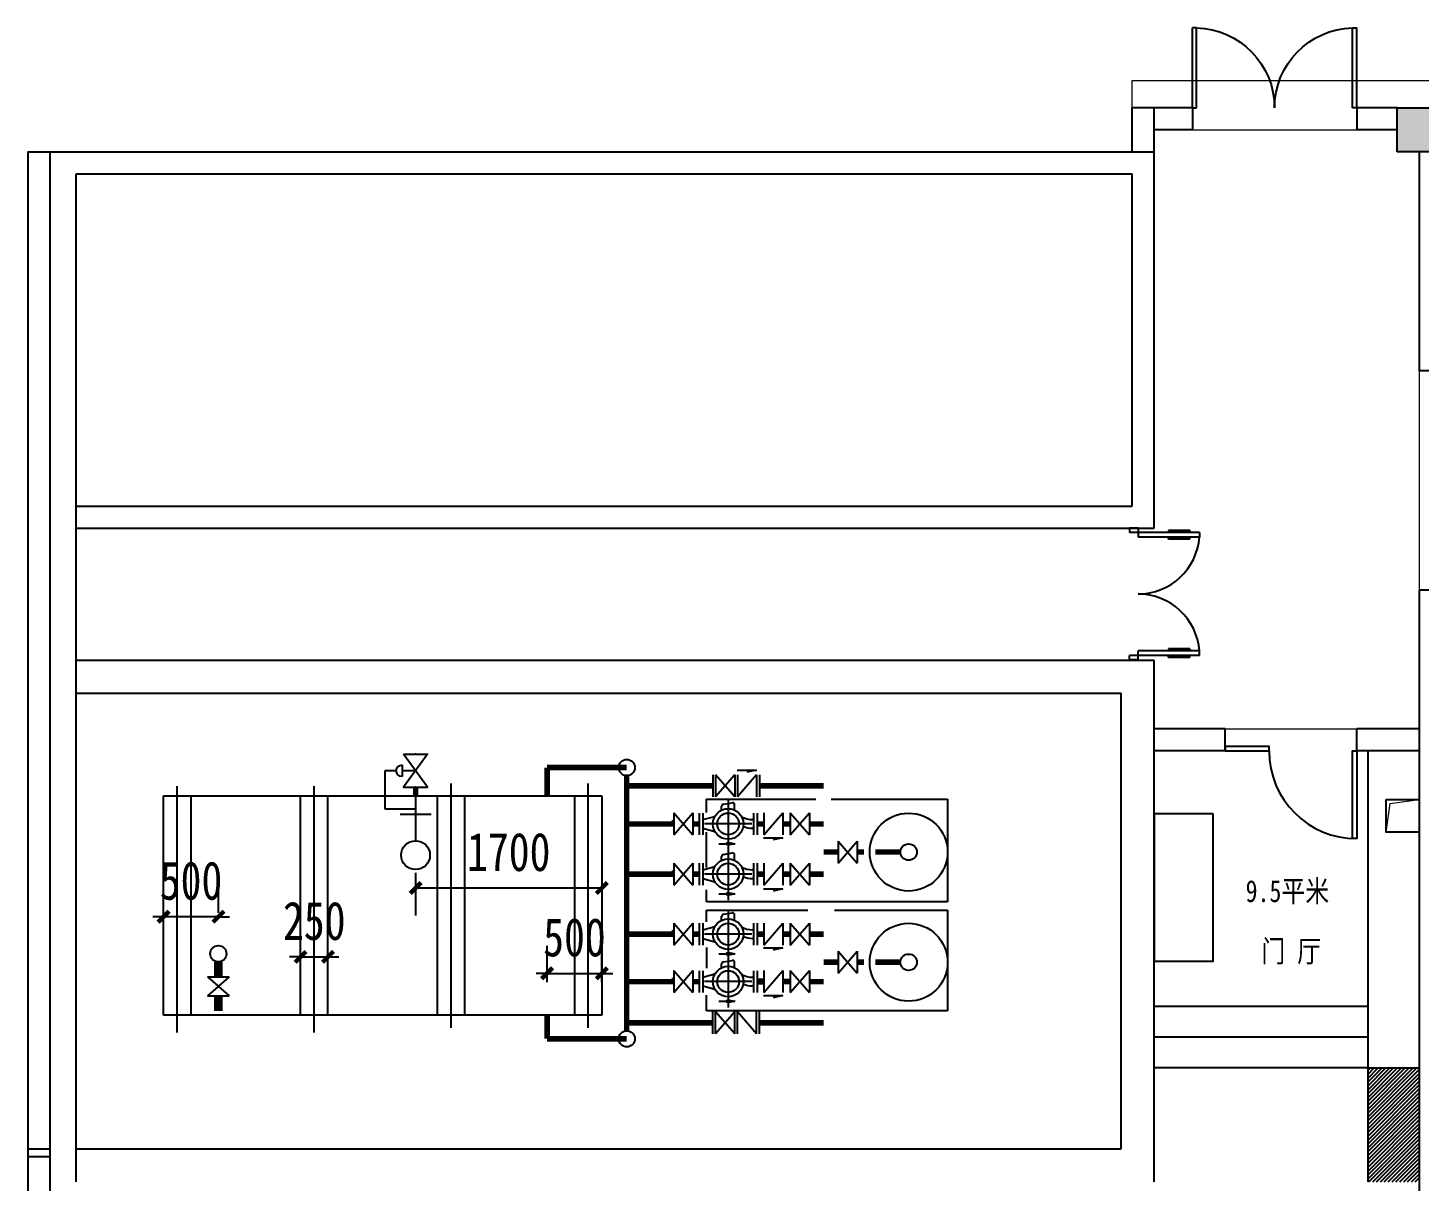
# Model space of a CAD drawing. Header units: millimetres. Extents: x 561810 to 956823, y -438984 to -391712.
# Drawn here: x 919503 to 932203, y -402237 to -391712 of the extents above; entities that cross this region are included whole.
import ezdxf

# ---------------------------------------------------------------- set-up
doc = ezdxf.new("R2010")
doc.units = ezdxf.units.MM
doc.header["$LTSCALE"] = 10
doc.header["$MEASUREMENT"] = 0
doc.linetypes.add('SDCEN9', pattern=[0.88, 0.6, -0.14, 0, -0.14])
doc.layers.get('0').update_dxf_attribs({"linetype": 'CONTINUOUS'})
doc.layers.get('DEFPOINTS').update_dxf_attribs({"color": 1, "linetype": 'CONTINUOUS'})
for name, color, linetype in [('LS19', 3, 'CONTINUOUS'), ('PUB_HATCH', 144, 'CONTINUOUS'), ('WALL', 7, 'CONTINUOUS'), ('WINDOW', 4, 'CONTINUOUS'), ('喷淋', 6, 'CONTINUOUS'), ('填充', 8, 'CONTINUOUS'), ('排水', 3, 'CONTINUOUS'), ('消火栓', 2, 'CONTINUOUS'), ('给水', 1, 'CONTINUOUS')]:
    doc.layers.add(name, color=color, linetype=linetype)
doc.layers.add('细线', color=250, linetype='CONTINUOUS', lineweight=5)
doc.styles.add('-宋体_T3', font='simhei.ttf', dxfattribs={"width": 0.8})
doc.styles.add('12', font='', dxfattribs={"width": 0.8})
doc.styles.get("Standard").update_dxf_attribs({"font": 'txt.shx', "bigfont": '@@hztxt.shx'})
doc.styles.get('12').set_extended_font_data('SimSun')
doc.dimstyles.new('STANDARD&&100', dxfattribs={"dimtxt": 350, "dimasz": 100, "dimexe": 250, "dimexo": 300, "dimgap": 150, "dimtad": 1, "dimdec": 0, "dimzin": 0, "dimdsep": 46, "dimtxsty": '-宋体_T3', "dimblk": 'ARCHTICK', "dimcen": 0.09, "dimadec": 0, "dimazin": 0, "dimtfac": 1, "dimtdec": 0, "dimtix": 1, "dimtmove": 2, "dimatfit": 3, "dimfxl": 0, "dimtolj": 1, "dimtzin": 0, "dimarcsym": 0})

# ---------------------------------------------------------------- blocks, each defined once
blk = doc.blocks.new('_ARCHTICK')
at = {"color": 0, "linetype": 'ByBlock', "const_width": 0.4}
blk.add_lwpolyline([(-0.5, -0.5), (0.5, 0.5)], dxfattribs=at)
blk = doc.blocks.new('*D24')
at = {"layer": 'DEFPOINTS', "color": 0}
for p in [(922243, -400190), (921993, -400576), (922243, -400576)]:
    blk.add_point(p, dxfattribs=at)
at = {"layer": '消火栓', "color": 0, "lineweight": -2}
for p, q in [((921993, -400276), (921993, -399940)), ((922243, -400276), (922243, -399940)), ((921993, -400190), (921893, -400190)), ((921993, -400190), (922243, -400190)), ((922243, -400190), (922343, -400190))]:
    blk.add_line(p, q, dxfattribs=at)
at = {"layer": '消火栓', "color": 0, "lineweight": -2, "xscale": 100, "yscale": 100, "zscale": 100}
blk.add_blockref('_ARCHTICK', (921993, -400190), dxfattribs=at)
at = {"layer": '消火栓', "color": 0, "lineweight": -2, "xscale": 100, "yscale": 100, "zscale": 100, "rotation": 180}
blk.add_blockref('_ARCHTICK', (922243, -400190), dxfattribs=at)
at = {"layer": '消火栓', "color": 0, "insert": (922118, -399863), "char_height": 350, "attachment_point": 5, "style": '-宋体_T3'}
blk.add_mtext('\\A1;250', dxfattribs=at)
blk = doc.blocks.new('$VALVE$00000300')
for p, q in [((-44, 103), (44, 103)), ((0, 0), (0, 103))]:
    blk.add_line(p, q)
blk.add_lwpolyline([(-125, 91), (-125, -91), (125, 91), (125, -91), (-125, 91)])
blk.add_arc((0, 103), 43.8, 0, 180)
for p in [(-125, 0), (125, 0)]:
    blk.add_point(p)
blk = doc.blocks.new('SB131')
at = {"layer": 'LS19'}
for p, q in [((-0.118, 0.34), (0.017, 0.367)), ((0.017, 0.313), (-0.118, 0.34)), ((0.159, 0.34), (-0.118, 0.34)), ((0.017, 0.367), (0.017, 0.313)), ((-0.5, -0.188), (-0.5, 0.188)), ((-0.438, -0.188), (-0.438, 0.188)), ((-0.438, 0.075), (-0.423, 0.075)), ((0.438, 0.075), (0.227, 0.131)), ((0.438, -0.188), (0.438, 0.188)), ((0.5, -0.188), (0.5, 0.188)), ((-0.438, -0.075), (-0.423, -0.075)), ((-0.112, -0.237), (-0.112, -0.329)), ((0.113, -0.237), (0.113, -0.304)), ((0.438, -0.075), (0.227, -0.131)), ((0.081, -0.341), (-0.069, -0.366))]:
    blk.add_line(p, q, dxfattribs=at)
at = {"layer": 'LS19', "linetype": 'SDCEN9'}
for p, q in [((0, -0.424), (0, 0.446)), ((-0.407, 0), (0.408, 0))]:
    blk.add_line(p, q, dxfattribs=at)
at = {"layer": 'LS19'}
for radius in [0.263, 0.188]:
    blk.add_circle((0, 0), radius, dxfattribs=at)
for centre, radius, start, end in [((-0.423, -0.316), 0.391, 65.2753, 89.9809), ((-0.423, -0.475), 0.4, 61.3321, 89.9745), ((-0.075, -0.329), 0.0375, 180, 279.4623), ((0.075, -0.304), 0.0375, 279.4623, 0)]:
    blk.add_arc(centre, radius, start, end, dxfattribs=at)
blk.add_solid([(-0.118, 0.34), (0.017, 0.367), (0.017, 0.313)], dxfattribs=at)
at = {"color": 3, "width": 0.8, "flags": 1}
for tag, p in [('TYPE', (-0.295, -1.06)), ('COUNT', (-0.295, -1.492))]:
    blk.add_attdef(tag, p, '', height=0.4, dxfattribs=at)
blk = doc.blocks.new('*D25')
at = {"layer": 'DEFPOINTS', "color": 0}
for p in [(923043, -399124), (924743, -399124), (924743, -399561)]:
    blk.add_point(p, dxfattribs=at)
at = {"layer": '消火栓', "color": 0, "lineweight": -2}
for p, q in [((923043, -399424), (923043, -399811)), ((924743, -399424), (924743, -399811)), ((923043, -399561), (924743, -399561))]:
    blk.add_line(p, q, dxfattribs=at)
at = {"layer": '消火栓', "color": 0, "lineweight": -2, "xscale": 100, "yscale": 100, "zscale": 100, "rotation": 180}
blk.add_blockref('_ARCHTICK', (923043, -399561), dxfattribs=at)
at = {"layer": '消火栓', "color": 0, "lineweight": -2, "xscale": 100, "yscale": 100, "zscale": 100}
blk.add_blockref('_ARCHTICK', (924743, -399561), dxfattribs=at)
at = {"layer": '消火栓', "color": 0, "insert": (923893, -399234), "char_height": 350, "attachment_point": 5, "style": '-宋体_T3'}
blk.add_mtext('\\A1;1700', dxfattribs=at)
blk = doc.blocks.new('*D76')
at = {"layer": 'DEFPOINTS', "color": 0}
for p in [(920743, -399823), (920743, -400087), (921243, -400087, 3025)]:
    blk.add_point(p, dxfattribs=at)
at = {"layer": '消火栓', "color": 0, "lineweight": -2}
for p, q in [((920743, -399787), (920743, -399573)), ((921243, -399787), (921243, -399573)), ((920743, -399823), (920643, -399823)), ((921243, -399823), (920743, -399823)), ((921243, -399823), (921343, -399823))]:
    blk.add_line(p, q, dxfattribs=at)
at = {"layer": '消火栓', "color": 0, "lineweight": -2, "xscale": 100, "yscale": 100, "zscale": 100}
blk.add_blockref('_ARCHTICK', (920743, -399823), dxfattribs=at)
at = {"layer": '消火栓', "color": 0, "lineweight": -2, "xscale": 100, "yscale": 100, "zscale": 100, "rotation": 180}
blk.add_blockref('_ARCHTICK', (921243, -399823), dxfattribs=at)
at = {"layer": '消火栓', "color": 0, "insert": (920993, -399496), "char_height": 350, "attachment_point": 5, "style": '-宋体_T3'}
blk.add_mtext('\\A1;500', dxfattribs=at)
blk = doc.blocks.new('*D77')
at = {"layer": 'DEFPOINTS', "color": 0}
for p in [(924743, -400340), (924243, -400721), (924743, -400721)]:
    blk.add_point(p, dxfattribs=at)
at = {"layer": '消火栓', "color": 0, "lineweight": -2}
for p, q in [((924243, -400421), (924243, -400090)), ((924743, -400421), (924743, -400090)), ((924243, -400340), (924143, -400340)), ((924243, -400340), (924743, -400340)), ((924743, -400340), (924843, -400340))]:
    blk.add_line(p, q, dxfattribs=at)
at = {"layer": '消火栓', "color": 0, "lineweight": -2, "xscale": 100, "yscale": 100, "zscale": 100}
blk.add_blockref('_ARCHTICK', (924243, -400340), dxfattribs=at)
at = {"layer": '消火栓', "color": 0, "lineweight": -2, "xscale": 100, "yscale": 100, "zscale": 100, "rotation": 180}
blk.add_blockref('_ARCHTICK', (924743, -400340), dxfattribs=at)
at = {"layer": '消火栓', "color": 0, "insert": (924493, -400013), "char_height": 350, "attachment_point": 5, "style": '-宋体_T3'}
blk.add_mtext('\\A1;500', dxfattribs=at)
blk = doc.blocks.new('$DORLIB2D$00000011')
for p, q in [((-0.467, 0.471), (-0.467, -0.062)), ((-0.467, 0.471), (-0.433, 0.471)), ((-0.433, 0.471), (-0.433, 0.004)), ((0.433, 0.471), (0.433, 0.004)), ((0.467, 0.471), (0.433, 0.471)), ((0.467, 0.471), (0.467, -0.062)), ((-0.483, 0.396), (-0.483, 0.235)), ((-0.483, 0.396), (-0.467, 0.396)), ((-0.417, 0.396), (-0.433, 0.396)), ((-0.417, 0.396), (-0.417, 0.235)), ((0.417, 0.396), (0.417, 0.235)), ((0.417, 0.396), (0.433, 0.396)), ((0.483, 0.396), (0.467, 0.396)), ((0.483, 0.396), (0.483, 0.235)), ((-0.483, 0.235), (-0.467, 0.235)), ((-0.417, 0.235), (-0.433, 0.235)), ((0.417, 0.235), (0.433, 0.235)), ((0.483, 0.235), (0.467, 0.235)), ((-0.5, 0.004), (-0.433, 0.004)), ((-0.5, 0.004), (-0.5, -0.062)), ((0.5, 0.004), (0.433, 0.004)), ((0.5, 0.004), (0.5, -0.062)), ((-0.5, -0.062), (-0.467, -0.062)), ((0.5, -0.062), (0.467, -0.062))]:
    blk.add_line(p, q)
for centre, start, end in [((-0.467, 0.004), 0, 85.904), ((0.467, 0.004), 94.096, 180)]:
    blk.add_arc(centre, 0.467, start, end)
blk = doc.blocks.new('$DORLIB2D$00000002')
for p, q in [((-0.5, 0), (-0.5, 0.4875)), ((-0.475, 0.4875), (-0.5, 0.4875)), ((-0.475, 0), (-0.475, 0.4875)), ((0.475, 0), (0.475, 0.4875)), ((0.475, 0.4875), (0.5, 0.4875)), ((0.5, 0), (0.5, 0.4875)), ((-0.5, 0), (-0.475, 0)), ((0.5, 0), (0.475, 0))]:
    blk.add_line(p, q)
for centre, start, end in [((-0.4875, 0), 0, 88.53072), ((0.4875, 0), 91.46928, 180)]:
    blk.add_arc(centre, 0.4875, start, end)

msp = doc.modelspace()

# ---------------------------------------------------------------- hatches: boundary and pattern name
h = msp.add_hatch()
h.set_pattern_fill('ANSI31', color=250, scale=200, style=0)
h.set_pattern_definition([(45, (932203.38, -402242.755), (-17.67767, 17.67767), [])])
h.paths.add_polyline_path([(931733.4, -402242.8), (932203.4, -402242.8), (932203.4, -401202.8), (931733.4, -401202.8)])
at = {"layer": 'PUB_HATCH'}
h = msp.add_hatch(color=256, dxfattribs=at)
h.paths.add_polyline_path([(932003.4, -392842.8), (932003.4, -392442.8), (932403.4, -392442.8), (932403.4, -392842.8)])
h.paths.add_polyline_path([(943993.4, -392842.8), (943993.4, -392442.8), (944393.4, -392442.8), (944393.4, -392842.8)])
h.paths.add_polyline_path([(943993.4, -402742.8), (943993.4, -402342.8), (944393.4, -402342.8), (944393.4, -402742.8)])
h.paths.add_polyline_path([(932003.4, -402742.8), (932003.4, -402342.8), (932403.4, -402342.8), (932403.4, -402742.8)])

# ---------------------------------------------------------------- linework, layer by layer
at = {"color": 1}
for p, q in [((919703.4, -401944.8), (919503.4, -401944.8)), ((919703.4, -402014.8), (919503.4, -402014.8))]:
    msp.add_line(p, q, dxfattribs=at)
at = {"layer": 'WALL'}
for p, q in [((929783.4, -392442.8), (929583.4, -392442.8)), ((929583.4, -392842.8), (929583.4, -392442.8)), ((929783.4, -392842.8), (929783.4, -392442.8)), ((930133.4, -392442.8), (929783.4, -392442.8)), ((930133.4, -392442.8), (930133.4, -392642.8)), ((932003.4, -392442.8), (931633.4, -392442.8)), ((931633.4, -392442.8), (931633.4, -392642.8)), ((930133.4, -392642.8), (929783.4, -392642.8)), ((932003.4, -392642.8), (931633.4, -392642.8)), ((919503.4, -392842.8), (929783.4, -392842.8)), ((929783.4, -396277.8), (929783.4, -392842.8)), ((932203.4, -392842.8), (932203.4, -394842.8)), ((919943.4, -393042.8), (929583.4, -393042.8)), ((919943.4, -402242.8), (919943.4, -393042.8)), ((929583.4, -396077.8), (929583.4, -393042.8)), ((932403.4, -394842.8), (932203.4, -394842.8)), ((919943.4, -396077.8), (929583.4, -396077.8)), ((919943.4, -396277.8), (929783.4, -396277.8)), ((932203.4, -396842.8), (932203.4, -402342.8)), ((932403.4, -396842.8), (932203.4, -396842.8)), ((919943.4, -397482.8), (929783.4, -397482.8)), ((929783.4, -402242.8), (929783.4, -397482.8)), ((919943.4, -397782.8), (929483.4, -397782.8)), ((929483.4, -401942.8), (929483.4, -397782.8)), ((930433.4, -398109.9), (929783.4, -398109.9)), ((930433.4, -398310.9), (930433.4, -398109.9)), ((932203.4, -398109.9), (931633.4, -398109.9)), ((931633.4, -398310.9), (931633.4, -398109.9)), ((930433.4, -398310.9), (929783.4, -398310.9)), ((932203.4, -398310.9), (931633.4, -398310.9)), ((932203.4, -400630.3), (932203.4, -402230.3)), ((919943.4, -401942.8), (929483.4, -401942.8))]:
    msp.add_line(p, q, dxfattribs=at)
for points in [[(932003.4, -392842.8), (932003.4, -392442.8), (932403.4, -392442.8), (932403.4, -392842.8), (932003.4, -392842.8)], [(931903.4, -398752.8), (932203.4, -398752.8), (932203.4, -399052.8), (931903.4, -399052.8), (931903.4, -398752.8)]]:
    msp.add_lwpolyline(points, dxfattribs=at)
at = {"layer": 'WINDOW'}
for p, q in [((919503.4, -392842.8), (919503.4, -415002.8)), ((919703.4, -392842.8), (919703.4, -414802.8))]:
    msp.add_line(p, q, dxfattribs=at)
for points in [[(930433.4, -398310.9), (930833.4, -398310.9), (930833.4, -398270.9), (930433.4, -398270.9), (930433.4, -398310.9)], [(931633.4, -398310.9), (931633.4, -399110.9), (931593.4, -399110.9), (931593.4, -398310.9), (931633.4, -398310.9)]]:
    msp.add_lwpolyline(points, dxfattribs=at)
msp.add_arc((931633.4, -398310.9), 800, 180, 270, dxfattribs=at)
at = {"layer": '喷淋'}
for p, q in [((925978.7, -398484.8, -3025), (926153.5, -398484.8, -3025)), ((926153.5, -398484.8, -3025), (926067.4, -398505, -3025)), ((925756.5, -398528.7, -3025), (925756.5, -398728.9, -3025)), ((925956, -398728.9, -3025), (925781.5, -398528.7, -3025)), ((925956, -398528.7, -3025), (925781.5, -398728.9, -3025)), ((925781.5, -398528.7, -3025), (925781.5, -398728.9, -3025)), ((925956, -398528.7, -3025), (925956, -398728.9, -3025)), ((925981, -398528.7, -3025), (925981, -398728.9, -3025)), ((926155.5, -398528.7, -3025), (925981, -398728.9, -3025)), ((926155.5, -398528.7, -3025), (926155.5, -398728.9, -3025)), ((926180.5, -398528.7, -3025), (926180.5, -398728.9, -3025)), ((925698.7, -398871.2, -3025), (925698.7, -398751.3, -3025)), ((925698.7, -398751.3, -3025), (926696.2, -398751.3, -3025)), ((926835.2, -398751.3, -3025), (926897.3, -398751.3, -3025)), ((926866.8, -398751.3, -3025), (927898.7, -398751.3, -3025)), ((927898.7, -398751.3, -3025), (927898.7, -399688.6, -3025)), ((925398.7, -398876.5, -3025), (925398.7, -399076.8, -3025)), ((925398.7, -399076.8, -3025), (925573.2, -398876.5, -3025)), ((925398.7, -398876.5, -3025), (925573.2, -399076.8, -3025)), ((925573.2, -398876.5, -3025), (925573.2, -399076.8, -3025)), ((926220.4, -399076.8, -3025), (926394.8, -398876.5, -3025)), ((926220.4, -398876.5, -3025), (926220.4, -399076.8, -3025)), ((926394.8, -398876.5, -3025), (926394.8, -399076.8, -3025)), ((926462.8, -399076.8, -3025), (926637.2, -398876.5, -3025)), ((926462.8, -398876.5, -3025), (926637.2, -399076.8, -3025)), ((926462.8, -398876.5, -3025), (926462.8, -399076.8, -3025)), ((926637.2, -398876.5, -3025), (926637.2, -399076.8, -3025)), ((925398.7, -398950.9, -3025), (925380.8, -398950.9, -3025)), ((925698.7, -399372.9, -3025), (925698.7, -399051.3, -3025)), ((926219.6, -399102.4, -3025), (926394.3, -399102.4, -3025)), ((926394.3, -399102.4, -3025), (926308.2, -399122.7, -3025)), ((926899.9, -399333.5, -3025), (927074.4, -399133.3, -3025)), ((926899.9, -399133.3, -3025), (926899.9, -399333.5, -3025)), ((926899.9, -399133.3, -3025), (927074.4, -399333.5, -3025)), ((926899.9, -399133.3, -3025), (926899.9, -399333.5, -3025)), ((926899.9, -399333.5, -3025), (927074.4, -399133.3, -3025)), ((927074.4, -399133.3, -3025), (927074.4, -399333.5, -3025)), ((927074.4, -399133.3, -3025), (927074.4, -399333.5, -3025)), ((925398.7, -399409.2, -3025), (925380.8, -399409.2, -3025)), ((925398.7, -399335, -3025), (925573.2, -399535.3, -3025)), ((925398.7, -399335, -3025), (925398.7, -399535.3, -3025)), ((925398.7, -399535.3, -3025), (925573.2, -399335, -3025)), ((925573.2, -399335, -3025), (925573.2, -399535.3, -3025)), ((926220.4, -399535, -3025), (926394.8, -399334.7, -3025)), ((926220.4, -399334.7, -3025), (926220.4, -399535, -3025)), ((926394.8, -399334.7, -3025), (926394.8, -399535, -3025)), ((926462.8, -399535, -3025), (926637.2, -399334.7, -3025)), ((926462.8, -399334.7, -3025), (926462.8, -399535, -3025)), ((926462.8, -399334.7, -3025), (926637.2, -399535, -3025)), ((926637.2, -399334.7, -3025), (926637.2, -399535, -3025)), ((925698.7, -399688.6, -3025), (925698.7, -399576.7, -3025)), ((926219.6, -399568.9, -3025), (926394.3, -399568.9, -3025)), ((926394.3, -399568.9, -3025), (926308.2, -399589.2, -3025)), ((927898.7, -399688.6, -3025), (925698.7, -399688.6, -3025))]:
    msp.add_line(p, q, dxfattribs=at)
at = {"layer": '喷淋', "const_width": 50, "elevation": -3025}
for points in [[(925756.5, -398628.8), (924970.3, -398628.8)], [(926180.5, -398628.8), (926767.1, -398628.8)], [(925398.7, -398976.9), (924970.3, -398976.9)], [(925630.8, -398976.9), (925573.2, -398976.9)], [(926220.4, -398976.6), (926160.3, -398976.6)], [(926394.8, -398976.6), (926462.8, -398976.6)], [(926637.2, -398976.9), (926767.1, -398976.9)], [(926899.9, -399233.4), (926767.1, -399233.4)], [(927136, -399233.4), (927074.4, -399233.4)], [(927468.3, -399233.4), (927239.8, -399233.4)], [(925398.7, -399435.2), (924970.3, -399435.2)], [(925630.8, -399435.2), (925573.2, -399435.2)], [(926220.4, -399434.9), (926160.3, -399434.9)], [(926394.8, -399434.9), (926462.8, -399434.9)], [(926637.2, -399435.2), (926767.1, -399435.2)]]:
    msp.add_lwpolyline(points, dxfattribs=at)
at = {"layer": '喷淋'}
for radius in [355.4, 75]:
    msp.add_circle((927543.3, -399233.4, -3025), radius, dxfattribs=at)
at = {"layer": '填充', "color": 250, "ltscale": 0.01}
for p, q in [((931733.4, -398310.9), (931733.4, -401202.8)), ((931733.4, -400642.8), (929783.4, -400642.8)), ((931733.4, -400922.8), (929783.4, -400922.8)), ((931733.4, -401202.8), (929783.4, -401202.8)), ((931733.4, -401202.8), (931733.4, -402242.8)), ((931733.4, -401202.8), (932203.4, -401202.8))]:
    msp.add_line(p, q, dxfattribs=at)
msp.add_lwpolyline([(930323.6, -398883), (929783.4, -398883), (929783.4, -400228), (930323.6, -400228)], close=True, dxfattribs=at)
at = {"layer": '排水'}
for p, q in [((921342.7, -400371.6, 3025), (921142.5, -400546, 3025)), ((921142.5, -400371.6, 3025), (921342.7, -400371.6, 3025)), ((921142.5, -400371.6, 3025), (921342.7, -400546, 3025)), ((921142.5, -400546, 3025), (921342.7, -400546, 3025))]:
    msp.add_line(p, q, dxfattribs=at)
at = {"layer": '排水', "const_width": 80, "elevation": 3025}
for points in [[(921242.6, -400235.3), (921242.6, -400371.6)], [(921242.6, -400546), (921242.6, -400682.3)]]:
    msp.add_lwpolyline(points, dxfattribs=at)
at = {"layer": '排水'}
msp.add_circle((921242.6, -400161.2, 3025), 74.1, dxfattribs=at)
at = {"layer": '消火栓'}
for p, q in [((920868, -400878.8), (920868, -398631.7)), ((922118, -400878.8), (922118, -398631.7)), ((923368, -400837.3), (923368, -398608.2)), ((924618, -400837.3), (924618, -398608.2)), ((920743, -398721.1), (924743, -398721.1)), ((920743, -400721.1), (920743, -398721.1)), ((920993, -400721.1), (920993, -398721.1)), ((921993, -400721.1), (921993, -398721.1)), ((922243, -400721.1), (922243, -398721.1)), ((923243, -400721.1), (923243, -398721.1)), ((923493, -400721.1), (923493, -398721.1)), ((924493, -398721.1), (924493, -400721.1)), ((924743, -398721.1), (924743, -400721.1)), ((925698.7, -399869.4, -3025), (925698.7, -399763.5, -3025)), ((925698.7, -399763.5, -3025), (926624.4, -399763.5, -3025)), ((926866.8, -399763.5, -3025), (927898.7, -399763.5, -3025)), ((927898.7, -399763.5, -3025), (927898.7, -400681.7, -3025)), ((925398.7, -399881.7, -3025), (925398.7, -400082, -3025)), ((925398.7, -400082, -3025), (925573.2, -399881.7, -3025)), ((925398.7, -399881.7, -3025), (925573.2, -400082, -3025)), ((925573.2, -399881.7, -3025), (925573.2, -400082, -3025)), ((926220.4, -400082, -3025), (926394.8, -399881.7, -3025)), ((926220.4, -399881.7, -3025), (926220.4, -400082, -3025)), ((926394.8, -399881.7, -3025), (926394.8, -400082, -3025)), ((926462.8, -399881.7, -3025), (926637.2, -400082, -3025)), ((926462.8, -400082, -3025), (926637.2, -399881.7, -3025)), ((926462.8, -399881.7, -3025), (926462.8, -400082, -3025)), ((926637.2, -399881.7, -3025), (926637.2, -400082, -3025)), ((925398.7, -399956.1, -3025), (925380.8, -399956.1, -3025)), ((925698.7, -400103.2, -3025), (925698.7, -400292.1, -3025)), ((926219.6, -400107.6, -3025), (926394.3, -400107.6, -3025)), ((926394.3, -400107.6, -3025), (926308.2, -400127.9, -3025)), ((926899.9, -400138.5, -3025), (926899.9, -400338.8, -3025)), ((926899.9, -400338.8, -3025), (927074.4, -400138.5, -3025)), ((926899.9, -400138.5, -3025), (927074.4, -400338.8, -3025)), ((926899.9, -400338.8, -3025), (927074.4, -400138.5, -3025)), ((926899.9, -400138.5, -3025), (926899.9, -400338.8, -3025)), ((927074.4, -400138.5, -3025), (927074.4, -400338.8, -3025)), ((927074.4, -400138.5, -3025), (927074.4, -400338.8, -3025)), ((925398.7, -400389.1, -3025), (925380.8, -400389.1, -3025)), ((925398.7, -400314.9, -3025), (925573.2, -400515.2, -3025)), ((925398.7, -400515.2, -3025), (925573.2, -400314.9, -3025)), ((925398.7, -400314.9, -3025), (925398.7, -400515.2, -3025)), ((925573.2, -400314.9, -3025), (925573.2, -400515.2, -3025)), ((926220.4, -400314.6, -3025), (926220.4, -400514.9, -3025)), ((926220.4, -400514.9, -3025), (926394.8, -400314.6, -3025)), ((926394.8, -400314.6, -3025), (926394.8, -400514.9, -3025)), ((926462.8, -400314.6, -3025), (926462.8, -400514.9, -3025)), ((926462.8, -400514.9, -3025), (926637.2, -400314.6, -3025)), ((926462.8, -400314.6, -3025), (926637.2, -400514.9, -3025)), ((926637.2, -400314.6, -3025), (926637.2, -400514.9, -3025)), ((925698.7, -400681.7, -3025), (925698.7, -400540.5, -3025)), ((926219.6, -400542.4, -3025), (926394.3, -400542.4, -3025)), ((926394.3, -400542.4, -3025), (926308.2, -400562.7, -3025)), ((927898.7, -400681.7, -3025), (925698.7, -400681.7, -3025)), ((924743, -400721.1), (920743, -400721.1)), ((925756.5, -400891.3, -3025), (925756.5, -400691, -3025)), ((925956, -400691, -3025), (925781.5, -400891.3, -3025)), ((925781.5, -400891.3, -3025), (925781.5, -400691, -3025)), ((925956, -400891.3, -3025), (925781.5, -400691, -3025)), ((925956, -400891.3, -3025), (925956, -400691, -3025)), ((925981, -400891.3, -3025), (925981, -400691, -3025)), ((926155.5, -400891.3, -3025), (925981, -400691, -3025)), ((926155.5, -400891.3, -3025), (926155.5, -400691, -3025)), ((926180.5, -400891.3, -3025), (926180.5, -400691, -3025))]:
    msp.add_line(p, q, dxfattribs=at)
at = {"layer": '消火栓', "const_width": 50}
for points in [[(924970.3, -398461.7), (924243.2, -398461.7)], [(924243.2, -398721.1), (924243.2, -398461.7)], [(924243.2, -400721.1), (924243.2, -400937.6)], [(924970.3, -400937.6), (924243.2, -400937.6)]]:
    msp.add_lwpolyline(points, dxfattribs=at)
at = {"layer": '消火栓', "elevation": -3025}
for points, const_width in [([(924970.3, -398535.9), (924970.3, -400863.4)], 50), ([(925398.7, -399982.1), (924970.3, -399982.1)], 50), ([(925630.8, -399982.1), (925573.2, -399982.1)], 50), ([(926220.4, -399981.9), (926160.3, -399981.9)], 50), ([(926394.8, -399981.9), (926462.8, -399981.9)], 50), ([(926637.2, -399982.1), (926767.1, -399982.1)], 50), ([(926899.9, -400238.6), (926767.1, -400238.6)], 50), ([(927136, -400238.6), (927074.4, -400238.6)], 50), ([(927468.3, -400238.6), (927239.8, -400238.6)], 50), ([(925398.7, -400415.1), (924970.3, -400415.1)], 50), ([(925630.8, -400415.1), (925573.2, -400415.1)], 50), ([(926220.4, -400414.8), (926160.3, -400414.8)], 60), ([(926394.8, -400414.8), (926462.8, -400414.8)], 50), ([(926637.2, -400415.1), (926767.1, -400415.1)], 50), ([(925756.5, -400791.1), (924970.3, -400791.1)], 50), ([(926180.5, -400791.1), (926767.1, -400791.1)], 50)]:
    msp.add_lwpolyline(points, dxfattribs=dict(at, const_width=const_width))
at = {"layer": '消火栓'}
for centre, radius in [((924970.3, -398461.7), 74.1), ((927543.3, -400238.6, -3025), 355.4), ((927543.3, -400238.6, -3025), 75), ((924970.3, -400937.6), 74.1)]:
    msp.add_circle(centre, radius, dxfattribs=at)
at = {"layer": '细线', "color": 250, "lineweight": 5}
for p, q in [((929583.4, -392192.8), (946823.4, -392192.8)), ((929583.4, -392442.8), (929583.4, -392192.8)), ((930133.4, -392642.8), (931633.4, -392642.8)), ((932203.4, -394842.8), (932203.4, -396842.8)), ((930433.4, -398109.9), (931633.4, -398109.9)), ((931938.8, -398789.8), (932203.4, -398752.8)), ((931903.4, -399052.8), (931938.8, -398789.8))]:
    msp.add_line(p, q, dxfattribs=at)
at = {"layer": '给水'}
for p, q in [((922761.3, -398490.8), (922761.3, -398839.9)), ((922866.5, -398490.8), (922761.3, -398490.8)), ((923042.8, -398721.1), (923042.8, -399130.2)), ((922761.3, -398839.9), (923042.8, -398839.9)), ((923184.2, -398889.3), (922901.4, -398889.3))]:
    msp.add_line(p, q, dxfattribs=at)
at = {"layer": '给水', "const_width": 50}
msp.add_lwpolyline([(923042.8, -398721.1), (923042.8, -398640.5)], dxfattribs=at)
at = {"layer": '给水'}
msp.add_circle((923042.8, -399261.6), 131.4, dxfattribs=at)

# ---------------------------------------------------------------- block references
at = {"layer": 'WINDOW', "xscale": -1500, "yscale": 1500, "zscale": -1500, "rotation": 359.9999999999978}
msp.add_blockref('$DORLIB2D$00000002', (930883.4, -392442.8), dxfattribs=at)
at = {"layer": 'WINDOW', "linetype": 'Continuous', "xscale": 1200, "yscale": 1200, "zscale": 1200, "rotation": 270.0000000031961}
msp.add_blockref('$DORLIB2D$00000011', (929633.4, -396877.8), dxfattribs=at)
at = {"layer": '喷淋', "xscale": 529.5522554786876, "yscale": 529.5522554786876, "zscale": 529.5522554784001, "rotation": 180}
for p in [(925895.6, -398976.6, -3025), (925895.6, -399435.2, -3025)]:
    msp.add_blockref('SB131', p, dxfattribs=at)
at = {"layer": '消火栓', "xscale": 529.5522554786876, "yscale": 529.5522554786876, "zscale": 529.5522554784001, "rotation": 180}
for p in [(925895.6, -399981.9, -3025), (925895.6, -400415.1, -3025)]:
    msp.add_blockref('SB131', p, dxfattribs=at)
at = {"layer": '给水', "xscale": -1.200000000186265, "yscale": 1.200000000186265, "zscale": 1.199999999999999, "rotation": 90}
msp.add_blockref('$VALVE$00000300', (923042.8, -398490.8), dxfattribs=at)

# ---------------------------------------------------------------- texts
at = {"layer": '填充', "color": 250, "ltscale": 0.01, "style": '12', "width": 0.8}
for s, p in [('9.5平米', (930619.2, -399689.6)), ('门 厅', (930762.7, -400237.3))]:
    msp.add_text(s, height=200, dxfattribs=at).set_placement(p)

# ---------------------------------------------------------------- dimensions: what is measured, and where the dimension line sits
at = {"layer": '消火栓'}
for base, p1, p2, picture, middle in [((924743, -399561), (923042.8, -399124.3), (924743, -399124.3), '*D25', (923892.9, -399234)), ((920743, -399822.5), (921242.6, -400087, 3025), (920743, -400087), '*D76', (920992.8, -399495.6)), ((922243, -400189.6), (921993, -400575.8), (922243, -400575.8), '*D24', (922118, -399862.6)), ((924743, -400340.3), (924243.2, -400721.1), (924743, -400721.1), '*D77', (924493.1, -400013.4))]:
    dim = msp.add_linear_dim(base=base, p1=p1, p2=p2, dimstyle='STANDARD&&100', dxfattribs=at)
    dim.commit()
    dim.dimension.update_dxf_attribs({"geometry": picture, "text_midpoint": middle})

doc.saveas('drawing.dxf')
